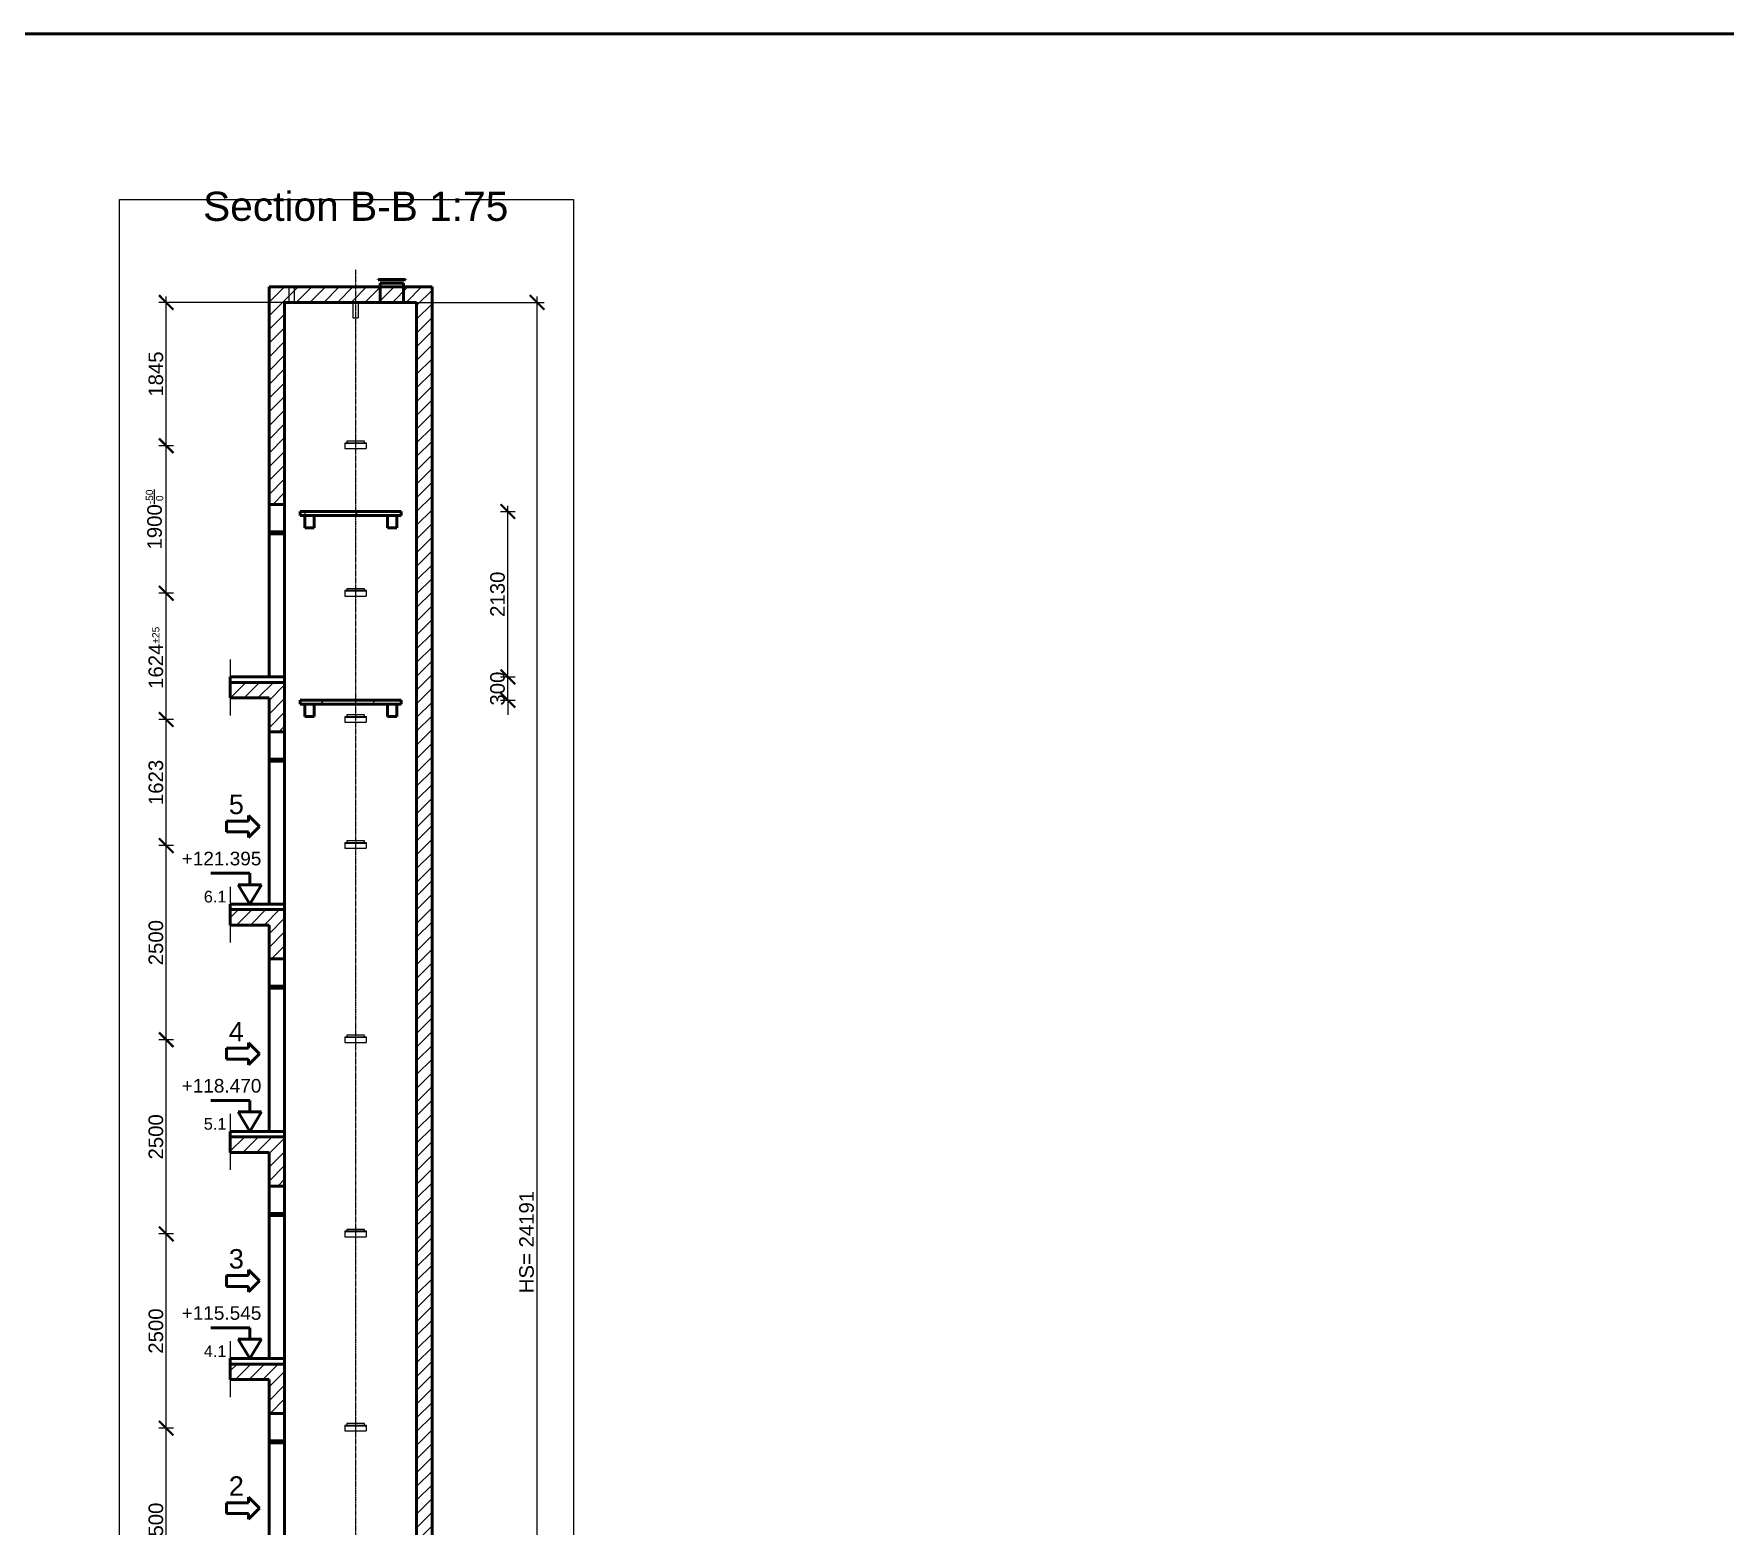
# Model space of a CAD drawing. Header units: millimetres. Extents: x -9546 to 173314, y -46180 to 27253.
# Drawn here: x 12236 to 34018, y -27488 to -8278 of the extents above; entities that cross this region are included whole.
import ezdxf
from ezdxf.enums import TextEntityAlignment as Align

# ---------------------------------------------------------------- set-up
doc = ezdxf.new("R2010")
doc.units = ezdxf.units.MM
doc.linetypes.add('AM_ISO02W050', pattern=[7.5, 6, -1.5])
doc.linetypes.add('AM_ISO08W050', pattern=[18, 12, -1.5, 3, -1.5])
for name, color, linetype, lineweight in [('AM_0', 7, 'Continuous', 50), ('AM_5', 3, 'Continuous', 25), ('AM_8', 1, 'Continuous', 25), ('LDBeams-AM_3', 6, 'AM_ISO02W050', 25), ('LDCar-AM_0', 7, 'Continuous', 50), ('LDCar-AM_4', 3, 'Continuous', 25), ('LDRailBrackets-AM_3', 6, 'AM_ISO02W050', 25), ('LDScaffoldings-AM_0', 7, 'Continuous', 50), ('LDShaft-AM_0', 7, 'Continuous', 50), ('LDShaft-AM_4', 3, 'Continuous', 25), ('LDShaft-AM_5', 3, 'Continuous', 25), ('LDShaft-AM_7', 4, 'AM_ISO08W050', 25)]:
    doc.layers.add(name, color=color, linetype=linetype, lineweight=lineweight)
doc.layers.add('AM_VIEWS', color=1, linetype='Continuous', lineweight=25, plot=False)
doc.styles.add('LD', font='ARIALUNI.ttf')
doc.dimstyles.new('LIFT', dxfattribs={"dimtxt": 2.5, "dimasz": 2.5, "dimexe": 1.25, "dimexo": 0, "dimgap": 0.5, "dimtad": 1, "dimdec": 0, "dimzin": 1, "dimdsep": 46, "dimtxsty": 'LD', "dimblk": 'ARCHTICK', "dimcen": 0, "dimdle": 1, "dimclrd": 3, "dimclre": 3, "dimclrt": 4, "dimadec": 0, "dimazin": 0, "dimtp": 0.1, "dimtm": 0.1, "dimtfac": 0.71, "dimtdec": 0, "dimtix": 1, "dimtmove": 0, "dimatfit": 3, "dimfxl": 1, "dimtolj": 1, "dimarcsym": 0})

# ---------------------------------------------------------------- blocks, each defined once
blk = doc.blocks.new('LD_20260611094835_000000D1')
at = {"layer": 'AM_8'}
for p, q in [((-200, 24018), (173, 24391)), ((-200, 24195), (-4, 24391)), ((-200, 24372), (-181, 24391)), ((149, 24191), (349, 24391)), ((326, 24191), (526, 24391)), ((503, 24191), (703, 24391)), ((680, 24191), (880, 24391)), ((856, 24191), (1056, 24391)), ((1033, 24191), (1233, 24391)), ((1210, 24191), (1410, 24391)), ((1387, 24191), (1587, 24391)), ((1564, 24191), (1764, 24391)), ((1700, 24151), (1900, 24351)), ((-200, 23842), (0, 24042)), ((1700, 23974), (1900, 24174)), ((1700, 23797), (1900, 23997)), ((-200, 23665), (0, 23865)), ((1700, 23620), (1900, 23820)), ((-200, 23488), (0, 23688)), ((1700, 23444), (1900, 23644)), ((-200, 23311), (0, 23511)), ((-200, 23135), (0, 23335)), ((1700, 23267), (1900, 23467)), ((-200, 22958), (0, 23158)), ((1700, 23090), (1900, 23290)), ((1700, 22913), (1900, 23113)), ((-200, 22781), (0, 22981)), ((1700, 22736), (1900, 22936)), ((-200, 22604), (0, 22804)), ((1700, 22560), (1900, 22760)), ((-200, 22427), (0, 22627)), ((-200, 22251), (0, 22451)), ((1700, 22383), (1900, 22583)), ((-200, 22074), (0, 22274)), ((1700, 22206), (1900, 22406)), ((1700, 22029), (1900, 22229)), ((-200, 21897), (0, 22097)), ((1700, 21853), (1900, 22053)), ((-200, 21720), (0, 21920)), ((1700, 21676), (1900, 21876)), ((-154, 21590), (0, 21744)), ((1700, 21499), (1900, 21699)), ((1700, 21322), (1900, 21522)), ((1700, 21145), (1900, 21345)), ((1700, 20969), (1900, 21169)), ((1700, 20792), (1900, 20992)), ((1700, 20615), (1900, 20815)), ((1700, 20438), (1900, 20638)), ((1700, 20262), (1900, 20462)), ((1700, 20085), (1900, 20285)), ((1700, 19908), (1900, 20108)), ((1700, 19731), (1900, 19931)), ((1700, 19554), (1900, 19754)), ((1700, 19378), (1900, 19578)), ((1700, 19201), (1900, 19401)), ((-700, 19276), (-676, 19300)), ((-699, 19100), (-499, 19300)), ((-522, 19100), (-322, 19300)), ((-345, 19100), (-145, 19300)), ((-200, 19069), (0, 19269)), ((1700, 19024), (1900, 19224)), ((-200, 18892), (0, 19092)), ((1700, 18847), (1900, 19047)), ((-200, 18715), (0, 18915)), ((-73, 18665), (0, 18738)), ((1700, 18671), (1900, 18871)), ((1700, 18494), (1900, 18694)), ((1700, 18317), (1900, 18517)), ((1700, 18140), (1900, 18340)), ((1700, 17963), (1900, 18163)), ((1700, 17787), (1900, 17987)), ((1700, 17610), (1900, 17810)), ((1700, 17433), (1900, 17633)), ((1700, 17256), (1900, 17456)), ((1700, 17080), (1900, 17280)), ((1700, 16903), (1900, 17103)), ((1700, 16726), (1900, 16926)), ((1700, 16549), (1900, 16749)), ((1700, 16372), (1900, 16572)), ((-700, 16271), (-596, 16375)), ((-619, 16175), (-419, 16375)), ((-442, 16175), (-242, 16375)), ((-265, 16175), (-65, 16375)), ((1700, 16196), (1900, 16396)), ((-200, 16063), (0, 16263)), ((1700, 16019), (1900, 16219)), ((-200, 15887), (0, 16087)), ((-170, 15740), (0, 15910)), ((1700, 15842), (1900, 16042)), ((1700, 15665), (1900, 15865)), ((1700, 15489), (1900, 15689)), ((1700, 15312), (1900, 15512)), ((1700, 15135), (1900, 15335)), ((1700, 14958), (1900, 15158)), ((1700, 14781), (1900, 14981)), ((1700, 14605), (1900, 14805)), ((1700, 14428), (1900, 14628)), ((1700, 14251), (1900, 14451)), ((1700, 14074), (1900, 14274)), ((1700, 13898), (1900, 14098)), ((1700, 13721), (1900, 13921)), ((1700, 13544), (1900, 13744)), ((1700, 13367), (1900, 13567)), ((-700, 13265), (-515, 13450)), ((-700, 13442), (-692, 13450)), ((-539, 13250), (-339, 13450)), ((-362, 13250), (-162, 13450)), ((-200, 13235), (0, 13435)), ((1700, 13190), (1900, 13390)), ((-200, 13058), (0, 13258)), ((-200, 12881), (0, 13081)), ((1700, 13014), (1900, 13214)), ((-90, 12815), (0, 12905)), ((1700, 12837), (1900, 13037)), ((1700, 12660), (1900, 12860)), ((1700, 12483), (1900, 12683)), ((1700, 12307), (1900, 12507)), ((1700, 12130), (1900, 12330)), ((1700, 11953), (1900, 12153)), ((1700, 11776), (1900, 11976)), ((1700, 11599), (1900, 11799)), ((1700, 11423), (1900, 11623)), ((1700, 11246), (1900, 11446)), ((1700, 11069), (1900, 11269)), ((1700, 10892), (1900, 11092)), ((1700, 10716), (1900, 10916)), ((1700, 10539), (1900, 10739)), ((-700, 10437), (-612, 10525)), ((-635, 10325), (-435, 10525)), ((-458, 10325), (-258, 10525)), ((-282, 10325), (-82, 10525)), ((1700, 10362), (1900, 10562)), ((-200, 10230), (0, 10430)), ((-200, 10053), (0, 10253)), ((1700, 10185), (1900, 10385)), ((-186, 9890), (0, 10076)), ((1700, 10009), (1900, 10209)), ((1700, 9832), (1900, 10032)), ((-9, 9890), (0, 9899)), ((1700, 9655), (1900, 9855)), ((1700, 9478), (1900, 9678)), ((1700, 9301), (1900, 9501)), ((1700, 9125), (1900, 9325)), ((1700, 8948), (1900, 9148)), ((1700, 8771), (1900, 8971)), ((1700, 8594), (1900, 8794)), ((1700, 8418), (1900, 8618)), ((1700, 8241), (1900, 8441)), ((1700, 8064), (1900, 8264)), ((1700, 7887), (1900, 8087)), ((1700, 7710), (1900, 7910)), ((1700, 7534), (1900, 7734)), ((-700, 7432), (-532, 7600)), ((-555, 7400), (-355, 7600)), ((-378, 7400), (-178, 7600)), ((-201, 7400), (-1, 7600)), ((-200, 7225), (0, 7425)), ((1700, 7357), (1900, 7557)), ((-200, 7048), (0, 7248)), ((1700, 7180), (1900, 7380)), ((1700, 7003), (1900, 7203)), ((-106, 6965), (0, 7071)), ((1700, 6827), (1900, 7027)), ((1700, 6650), (1900, 6850)), ((1700, 6473), (1900, 6673)), ((1700, 6296), (1900, 6496)), ((1700, 6119), (1900, 6319)), ((1700, 5943), (1900, 6143)), ((1700, 5766), (1900, 5966)), ((1700, 5589), (1900, 5789)), ((1700, 5412), (1900, 5612)), ((1700, 5236), (1900, 5436)), ((1700, 5059), (1900, 5259)), ((1700, 4882), (1900, 5082)), ((1700, 4705), (1900, 4905)), ((-700, 4603), (-628, 4675)), ((-652, 4475), (-452, 4675)), ((-475, 4475), (-275, 4675)), ((-298, 4475), (-98, 4675)), ((-200, 4396), (0, 4596)), ((1700, 4528), (1900, 4728)), ((-200, 4219), (0, 4419)), ((1700, 4352), (1900, 4552)), ((1700, 4175), (1900, 4375)), ((-200, 4043), (0, 4243)), ((1700, 3998), (1900, 4198)), ((-200, 3866), (0, 4066)), ((1700, 3821), (1900, 4021)), ((-200, 3689), (0, 3889)), ((-197, 3515), (0, 3712)), ((1700, 3645), (1900, 3845)), ((-21, 3515), (0, 3536)), ((1700, 3468), (1900, 3668)), ((1700, 3291), (1900, 3491)), ((1700, 3114), (1900, 3314)), ((1700, 2937), (1900, 3137)), ((1700, 2761), (1900, 2961)), ((1700, 2584), (1900, 2784)), ((1700, 2407), (1900, 2607)), ((1700, 2230), (1900, 2430)), ((1700, 2054), (1900, 2254)), ((1700, 1877), (1900, 2077)), ((1700, 1700), (1900, 1900)), ((1700, 1523), (1900, 1723)), ((1700, 1346), (1900, 1546)), ((1700, 1170), (1900, 1370)), ((-700, 1068), (-543, 1225)), ((-566, 1025), (-366, 1225)), ((-389, 1025), (-189, 1225)), ((-212, 1025), (-12, 1225)), ((1700, 993), (1900, 1193)), ((-200, 861), (0, 1061)), ((-200, 684), (0, 884)), ((1700, 816), (1900, 1016)), ((-200, 507), (0, 707)), ((1700, 639), (1900, 839)), ((1700, 463), (1900, 663)), ((-200, 330), (0, 530)), ((1700, 286), (1900, 486)), ((-200, 154), (0, 354)), ((1700, 109), (1900, 309)), ((-200, -23), (0, 177)), ((1568, -200), (1900, 132)), ((-200, -200), (0, 0)), ((-23, -200), (177, 0)), ((154, -200), (354, 0)), ((330, -200), (530, 0)), ((507, -200), (707, 0)), ((684, -200), (884, 0)), ((861, -200), (1061, 0)), ((1037, -200), (1237, 0)), ((1214, -200), (1414, 0)), ((1391, -200), (1591, 0)), ((1745, -200), (1900, -45))]:
    blk.add_line(p, q, dxfattribs=at)
blk = doc.blocks.new('LD_20260611094835_000000D2')
at = {"layer": 'LDShaft-AM_0'}
for p, q in [((-80, 24391), (-200, 24391)), ((-200, 24391), (-200, 21590)), ((0, 24391), (-80, 24391)), ((1900, 24391), (0, 24391)), ((0, 21590), (0, 24191)), ((0, 24191), (1700, 24191)), ((1700, 24191), (1700, 0)), ((1900, 0), (1900, 24391)), ((-200, 21590), (-200, 21237.5)), ((-200, 21590), (-80, 21590)), ((-80, 21590), (0, 21590)), ((0, 21237.5), (0, 21590)), ((-200, 21237.5), (-200, 21212.5)), ((-200, 21237.5), (0, 21237.5)), ((-200, 21212.5), (-200, 19370)), ((0, 21212.5), (-200, 21212.5)), ((0, 21212.5), (0, 21237.5)), ((0, 19370), (0, 21212.5)), ((-200, 19300), (-700, 19300)), ((-700, 19300), (-700, 19100)), ((-80, 19300), (-200, 19300)), ((0, 19300), (-80, 19300)), ((0, 18665), (0, 19300)), ((-700, 19100), (-200, 19100)), ((-200, 19100), (-200, 18665)), ((-200, 18665), (-200, 18312.5)), ((-200, 18665), (-80, 18665)), ((-80, 18665), (0, 18665)), ((0, 18312.5), (0, 18665)), ((-200, 18312.5), (-200, 18287.5)), ((-200, 18312.5), (0, 18312.5)), ((0, 18287.5), (0, 18312.5)), ((-200, 18287.5), (-200, 16445)), ((0, 18287.5), (-200, 18287.5)), ((0, 16445), (0, 18287.5)), ((-200, 16375), (-700, 16375)), ((-700, 16375), (-700, 16175)), ((-80, 16375), (-200, 16375)), ((0, 16375), (-80, 16375)), ((0, 15740), (0, 16375)), ((-700, 16175), (-200, 16175)), ((-200, 16175), (-200, 15740)), ((-200, 15740), (-200, 15387.5)), ((-200, 15740), (-80, 15740)), ((-80, 15740), (0, 15740)), ((0, 15387.5), (0, 15740)), ((-200, 15387.5), (-200, 15362.5)), ((-200, 15387.5), (0, 15387.5)), ((-200, 15362.5), (-200, 13520)), ((0, 15362.5), (-200, 15362.5)), ((0, 15362.5), (0, 15387.5)), ((0, 13520), (0, 15362.5)), ((-200, 13450), (-700, 13450)), ((-700, 13450), (-700, 13250)), ((-80, 13450), (-200, 13450)), ((0, 13450), (-80, 13450)), ((0, 12815), (0, 13450)), ((-700, 13250), (-200, 13250)), ((-200, 13250), (-200, 12815)), ((-200, 12815), (-200, 12462.5)), ((-200, 12815), (-80, 12815)), ((-80, 12815), (0, 12815)), ((0, 12462.5), (0, 12815)), ((-200, 12462.5), (-200, 12437.5)), ((-200, 12462.5), (0, 12462.5)), ((-200, 12437.5), (-200, 10595)), ((0, 12437.5), (-200, 12437.5)), ((0, 12437.5), (0, 12462.5)), ((0, 10595), (0, 12437.5)), ((-200, 10525), (-700, 10525)), ((-700, 10525), (-700, 10325)), ((-80, 10525), (-200, 10525)), ((0, 10525), (-80, 10525)), ((0, 9890), (0, 10525)), ((-700, 10325), (-200, 10325)), ((-200, 10325), (-200, 9890)), ((-200, 9890), (-200, 9537.5)), ((-200, 9890), (-80, 9890)), ((-80, 9890), (0, 9890)), ((0, 9537.5), (0, 9890)), ((-200, 9537.5), (-200, 9512.5)), ((-200, 9537.5), (0, 9537.5)), ((-200, 9512.5), (-200, 7670)), ((0, 9512.5), (-200, 9512.5)), ((0, 9512.5), (0, 9537.5)), ((0, 7670), (0, 9512.5)), ((-200, 7600), (-700, 7600)), ((-700, 7600), (-700, 7400)), ((-80, 7600), (-200, 7600)), ((0, 7600), (-80, 7600)), ((0, 6965), (0, 7600)), ((-700, 7400), (-200, 7400)), ((-200, 7400), (-200, 6965)), ((-200, 6965), (-200, 6612.5)), ((-200, 6965), (-80, 6965)), ((-80, 6965), (0, 6965)), ((0, 6612.5), (0, 6965)), ((-200, 6612.5), (-200, 6587.5)), ((-200, 6612.5), (0, 6612.5)), ((-200, 6587.5), (-200, 4745)), ((0, 6587.5), (-200, 6587.5)), ((0, 6587.5), (0, 6612.5)), ((0, 4745), (0, 6587.5)), ((-200, 4675), (-700, 4675)), ((-700, 4675), (-700, 4475)), ((-80, 4675), (-200, 4675)), ((0, 4675), (-80, 4675)), ((0, 3515), (0, 4675)), ((-700, 4475), (-200, 4475)), ((-200, 4475), (-200, 3515)), ((-200, 3515), (-200, 3162.5)), ((-200, 3515), (-80, 3515)), ((-80, 3515), (0, 3515)), ((0, 3162.5), (0, 3515)), ((-200, 3162.5), (-200, 3137.5)), ((-200, 3162.5), (0, 3162.5)), ((-200, 3137.5), (-200, 1295)), ((0, 3137.5), (-200, 3137.5)), ((0, 3137.5), (0, 3162.5)), ((0, 1295), (0, 3137.5)), ((-200, 1225), (-700, 1225)), ((-700, 1225), (-700, 1025)), ((-80, 1225), (-200, 1225)), ((0, 1225), (-80, 1225)), ((0, 0), (0, 1225)), ((-700, 1025), (-200, 1025)), ((-200, 1025), (-200, -200)), ((-200, -200), (-80, -200)), ((-80, -200), (0, -200)), ((1700, 0), (0, 0)), ((0, -200), (1900, -200)), ((1900, -200), (1900, 0))]:
    blk.add_line(p, q, dxfattribs=at)
blk = doc.blocks.new('LD_20260611094835_000000D4')
at = {"layer": 'AM_0'}
for p, q in [((-175, 195), (-175, 190)), ((175, 195), (-175, 195)), ((-175, 190), (175, 190)), ((-150, 150), (-150, -100)), ((150, 150), (-150, 150)), ((150, -100), (150, 150)), ((175, 190), (175, 195)), ((-150, -100), (150, -100))]:
    blk.add_line(p, q, dxfattribs=at)
blk = doc.blocks.new('LD_20260611094835_000000D6')
at = {"layer": 'LDBeams-AM_3'}
for p, q in [((-35, 200), (-38, 200)), ((-38, 200), (-38, 0)), ((-38, 0), (-35, 0)), ((-27, 200), (-35, 200)), ((-35, 0), (-27, 0)), ((-14, 200), (-27, 200)), ((-27, 0), (-14, 0)), ((0, 200), (-14, 200)), ((-14, 0), (0, 0)), ((14, 200), (0, 200)), ((0, 0), (14, 0)), ((27, 200), (14, 200)), ((14, 0), (27, 0)), ((35, 200), (27, 200)), ((27, 0), (35, 0)), ((38, 200), (35, 200)), ((35, 0), (38, 0)), ((38, 0), (38, 200))]:
    blk.add_line(p, q, dxfattribs=at)
blk = doc.blocks.new('LD_20260611094835_000000E1')
at = {"layer": 'LDShaft-AM_4'}
blk.add_line((-700, 225), (-700, -495), dxfattribs=at)
blk = doc.blocks.new('LD_ENTRY_FLOOR_L')
for p, q in [((-150, 250), (0, 0)), ((0, 0), (150, 250))]:
    blk.add_line(p, q)
at = {"layer": 'AM_0'}
for p, q in [((0, 398), (-500, 398)), ((150, 250), (-150, 250)), ((0, 250), (0, 398))]:
    blk.add_line(p, q, dxfattribs=at)
blk = doc.blocks.new('LD_20260611094835_000000E3')
at = {"layer": 'LDCar-AM_0'}
blk.add_blockref('LD_ENTRY_FLOOR_L', (0, 0), dxfattribs=at)
at = {"layer": 'LDCar-AM_0', "style": 'LD'}
blk.add_text('+115.545', height=175, dxfattribs=at).set_placement((150, 500), align=Align.RIGHT)
blk = doc.blocks.new('LD_ENTRY_L')
for p, q in [((-422, -70), (-422, 70)), ((-141, 70), (-422, 70)), ((0, 0), (-141, 141)), ((-141, 70), (-141, 141)), ((0, 0), (-141, -141)), ((-141, -70), (-422, -70)), ((-141, -141), (-141, -70))]:
    blk.add_line(p, q)
blk = doc.blocks.new('LD_20260611094835_000000E4')
at = {"layer": 'LDCar-AM_0'}
blk.add_blockref('LD_ENTRY_L', (0, 0), dxfattribs=at)
at = {"layer": 'LDCar-AM_0', "style": 'LD'}
blk.add_text('3', height=250, dxfattribs=at).set_placement((-200, 160), align=Align.RIGHT)
blk = doc.blocks.new('LD_20260611094835_000000E5')
at = {"layer": 'LDShaft-AM_0'}
for p, q in [((-200, 0), (-700, 0)), ((-700, 0), (-700, -70)), ((-80, 0), (-200, 0)), ((0, 0), (-80, 0)), ((0, -70), (0, 0)), ((-700, -70), (-200, -70)), ((-200, -70), (-80, -70)), ((-80, -70), (0, -70))]:
    blk.add_line(p, q, dxfattribs=at)
blk = doc.blocks.new('LD_20260611094835_000000E8')
at = {"layer": 'LDCar-AM_0'}
blk.add_blockref('LD_ENTRY_L', (0, 0), dxfattribs=at)
at = {"layer": 'LDCar-AM_0', "style": 'LD'}
blk.add_text('2', height=250, dxfattribs=at).set_placement((-200, 160), align=Align.RIGHT)
blk = doc.blocks.new('LD_20260611094835_000000EB')
at = {"layer": 'LDShaft-AM_4'}
blk.add_line((-700, 225), (-700, -495), dxfattribs=at)
blk = doc.blocks.new('LD_20260611094835_000000ED')
at = {"layer": 'LDCar-AM_0'}
blk.add_blockref('LD_ENTRY_FLOOR_L', (0, 0), dxfattribs=at)
at = {"layer": 'LDCar-AM_0', "style": 'LD'}
blk.add_text('+121.395', height=175, dxfattribs=at).set_placement((150, 500), align=Align.RIGHT)
blk = doc.blocks.new('LD_20260611094835_000000EE')
at = {"layer": 'LDCar-AM_0'}
blk.add_blockref('LD_ENTRY_L', (0, 0), dxfattribs=at)
at = {"layer": 'LDCar-AM_0', "style": 'LD'}
blk.add_text('5', height=250, dxfattribs=at).set_placement((-200, 160), align=Align.RIGHT)
blk = doc.blocks.new('LD_20260611094835_000000EF')
at = {"layer": 'LDShaft-AM_0'}
for p, q in [((-200, 0), (-700, 0)), ((-700, 0), (-700, -70)), ((-80, 0), (-200, 0)), ((0, 0), (-80, 0)), ((0, -70), (0, 0)), ((-700, -70), (-200, -70)), ((-200, -70), (-80, -70)), ((-80, -70), (0, -70))]:
    blk.add_line(p, q, dxfattribs=at)
blk = doc.blocks.new('LD_20260611094835_000000F0')
at = {"layer": 'LDShaft-AM_4'}
blk.add_line((-700, 225), (-700, -495), dxfattribs=at)
blk = doc.blocks.new('LD_20260611094835_000000F2')
at = {"layer": 'LDCar-AM_0'}
blk.add_blockref('LD_ENTRY_FLOOR_L', (0, 0), dxfattribs=at)
at = {"layer": 'LDCar-AM_0', "style": 'LD'}
blk.add_text('+118.470', height=175, dxfattribs=at).set_placement((150, 500), align=Align.RIGHT)
blk = doc.blocks.new('LD_20260611094835_000000F3')
at = {"layer": 'LDCar-AM_0'}
blk.add_blockref('LD_ENTRY_L', (0, 0), dxfattribs=at)
at = {"layer": 'LDCar-AM_0', "style": 'LD'}
blk.add_text('4', height=250, dxfattribs=at).set_placement((-200, 160), align=Align.RIGHT)
blk = doc.blocks.new('LD_20260611094835_000000F4')
at = {"layer": 'LDShaft-AM_0'}
for p, q in [((-200, 0), (-700, 0)), ((-700, 0), (-700, -70)), ((-80, 0), (-200, 0)), ((0, 0), (-80, 0)), ((0, -70), (0, 0)), ((-700, -70), (-200, -70)), ((-200, -70), (-80, -70)), ((-80, -70), (0, -70))]:
    blk.add_line(p, q, dxfattribs=at)
blk = doc.blocks.new('LD_20260611094835_000000F5')
at = {"layer": 'LDShaft-AM_4'}
blk.add_line((-700, 225), (-700, -495), dxfattribs=at)
blk = doc.blocks.new('LD_20260611094835_000000F6')
at = {"layer": 'LDShaft-AM_0'}
for p, q in [((-200, 0), (-700, 0)), ((-700, 0), (-700, -70)), ((-80, 0), (-200, 0)), ((0, 0), (-80, 0)), ((0, -70), (0, 0)), ((-700, -70), (-200, -70)), ((-200, -70), (-80, -70)), ((-80, -70), (0, -70))]:
    blk.add_line(p, q, dxfattribs=at)
blk = doc.blocks.new('LD_20260611094835_000000FA')
at = {"layer": 'LDScaffoldings-AM_0'}
for p, q in [((60, 80), (-60, 80)), ((-60, 80), (-60, -80)), ((60, -80), (60, 80)), ((-60, -80), (60, -80))]:
    blk.add_line(p, q, dxfattribs=at)
blk = doc.blocks.new('LD_20260611094835_000000FB')
at = {"layer": 'LDScaffoldings-AM_0'}
for p, q in [((60, 80), (-60, 80)), ((-60, 80), (-60, -80)), ((60, -80), (60, 80)), ((-60, -80), (60, -80))]:
    blk.add_line(p, q, dxfattribs=at)
blk = doc.blocks.new('LD_20260611094835_000000FE')
at = {"layer": 'LDScaffoldings-AM_0'}
for p, q in [((650, 25), (-650, 25)), ((-650, 25), (-650, -25)), ((650, -25), (650, 25)), ((-650, -25), (650, -25))]:
    blk.add_line(p, q, dxfattribs=at)
blk = doc.blocks.new('LD_20260611094835_00000103')
at = {"layer": 'LDScaffoldings-AM_0'}
for p, q in [((60, 80), (-60, 80)), ((-60, 80), (-60, -80)), ((60, -80), (60, 80)), ((-60, -80), (60, -80))]:
    blk.add_line(p, q, dxfattribs=at)
blk = doc.blocks.new('LD_20260611094835_00000104')
at = {"layer": 'LDScaffoldings-AM_0'}
for p, q in [((60, 80), (-60, 80)), ((-60, 80), (-60, -80)), ((60, -80), (60, 80)), ((-60, -80), (60, -80))]:
    blk.add_line(p, q, dxfattribs=at)
blk = doc.blocks.new('LD_20260611094835_00000109')
at = {"layer": 'LDScaffoldings-AM_0'}
for p, q in [((650, 25), (-650, 25)), ((-650, 25), (-650, -25)), ((650, -25), (650, 25)), ((-650, -25), (650, -25))]:
    blk.add_line(p, q, dxfattribs=at)
blk = doc.blocks.new('LD_20260611094835_0000010A')
at = {"layer": 'LDShaft-AM_7'}
blk.add_line((0, -20061), (0, 4980), dxfattribs=at)
blk = doc.blocks.new('LD_20260611094835_0000010D')
at = {"layer": 'LDRailBrackets-AM_3'}
for p, q in [((140, 35), (-140, 35)), ((-140, 35), (-140, 31)), ((140, 31), (-140, 31)), ((-140, 31), (-140, -35)), ((-140, 31), (140, 31)), ((-115, 59), (-115, 35)), ((115, 59), (-115, 59)), ((-115, 35), (115, 35)), ((115, 35), (115, 59)), ((140, 31), (140, 35)), ((140, -35), (140, 31)), ((-140, -35), (140, -35))]:
    blk.add_line(p, q, dxfattribs=at)
blk = doc.blocks.new('LD_20260611094835_0000010F')
at = {"layer": 'LDRailBrackets-AM_3'}
for p, q in [((140, 35), (-140, 35)), ((-140, 35), (-140, 31)), ((140, 31), (-140, 31)), ((-140, 31), (-140, -35)), ((-140, 31), (140, 31)), ((-115, 59), (-115, 35)), ((115, 59), (-115, 59)), ((-115, 35), (115, 35)), ((115, 35), (115, 59)), ((140, 31), (140, 35)), ((140, -35), (140, 31)), ((-140, -35), (140, -35))]:
    blk.add_line(p, q, dxfattribs=at)
blk = doc.blocks.new('LD_20260611094835_00000110')
at = {"layer": 'LDRailBrackets-AM_3'}
for p, q in [((140, 35), (-140, 35)), ((-140, 35), (-140, 31)), ((140, 31), (-140, 31)), ((-140, 31), (-140, -35)), ((-140, 31), (140, 31)), ((-115, 59), (-115, 35)), ((115, 59), (-115, 59)), ((-115, 35), (115, 35)), ((115, 35), (115, 59)), ((140, 31), (140, 35)), ((140, -35), (140, 31)), ((-140, -35), (140, -35))]:
    blk.add_line(p, q, dxfattribs=at)
blk = doc.blocks.new('LD_20260611094835_00000112')
at = {"layer": 'LDRailBrackets-AM_3'}
for p, q in [((140, 35), (-140, 35)), ((-140, 35), (-140, 31)), ((140, 31), (-140, 31)), ((-140, 31), (-140, -35)), ((-140, 31), (140, 31)), ((-115, 59), (-115, 35)), ((115, 59), (-115, 59)), ((-115, 35), (115, 35)), ((115, 35), (115, 59)), ((140, 31), (140, 35)), ((140, -35), (140, 31)), ((-140, -35), (140, -35))]:
    blk.add_line(p, q, dxfattribs=at)
blk = doc.blocks.new('LD_20260611094835_00000115')
at = {"layer": 'LDRailBrackets-AM_3'}
for p, q in [((140, 35), (-140, 35)), ((-140, 35), (-140, 31)), ((140, 31), (-140, 31)), ((-140, 31), (-140, -35)), ((-140, 31), (140, 31)), ((-115, 59), (-115, 35)), ((115, 59), (-115, 59)), ((-115, 35), (115, 35)), ((115, 35), (115, 59)), ((140, 31), (140, 35)), ((140, -35), (140, 31)), ((-140, -35), (140, -35))]:
    blk.add_line(p, q, dxfattribs=at)
blk = doc.blocks.new('LD_20260611094835_00000116')
at = {"layer": 'LDRailBrackets-AM_3'}
for p, q in [((140, 35), (-140, 35)), ((-140, 35), (-140, 31)), ((140, 31), (-140, 31)), ((-140, 31), (-140, -35)), ((-140, 31), (140, 31)), ((-115, 59), (-115, 35)), ((115, 59), (-115, 59)), ((-115, 35), (115, 35)), ((115, 35), (115, 59)), ((140, 31), (140, 35)), ((140, -35), (140, 31)), ((-140, -35), (140, -35))]:
    blk.add_line(p, q, dxfattribs=at)
blk = doc.blocks.new('LD_20260611094835_00000117')
at = {"layer": 'LDRailBrackets-AM_3'}
for p, q in [((140, 35), (-140, 35)), ((-140, 35), (-140, 31)), ((140, 31), (-140, 31)), ((-140, 31), (-140, -35)), ((-140, 31), (140, 31)), ((-115, 59), (-115, 35)), ((115, 59), (-115, 59)), ((-115, 35), (115, 35)), ((115, 35), (115, 59)), ((140, 31), (140, 35)), ((140, -35), (140, 31)), ((-140, -35), (140, -35))]:
    blk.add_line(p, q, dxfattribs=at)
blk = doc.blocks.new('LD_20260611094835_0000011A')
at = {"layer": 'LDBeams-AM_3'}
for p, q in [((-35, 200), (-38, 200)), ((-38, 200), (-38, 0)), ((-38, 0), (-35, 0)), ((-27, 200), (-35, 200)), ((-35, 0), (-27, 0)), ((-14, 200), (-27, 200)), ((-27, 0), (-14, 0)), ((0, 200), (-14, 200)), ((-14, 0), (0, 0)), ((14, 200), (0, 200)), ((0, 0), (14, 0)), ((27, 200), (14, 200)), ((14, 0), (27, 0)), ((35, 200), (27, 200)), ((27, 0), (35, 0)), ((38, 200), (35, 200)), ((35, 0), (38, 0)), ((38, 0), (38, 200))]:
    blk.add_line(p, q, dxfattribs=at)
blk = doc.blocks.new('LD_20260611094835_0000011C')
at = {"layer": 'LDBeams-AM_3'}
for p, q in [((-35, 200), (-38, 200)), ((-38, 200), (-38, 0)), ((-38, 0), (-35, 0)), ((-27, 200), (-35, 200)), ((-35, 0), (-27, 0)), ((-14, 200), (-27, 200)), ((-27, 0), (-14, 0)), ((0, 200), (-14, 200)), ((-14, 0), (0, 0)), ((14, 200), (0, 200)), ((0, 0), (14, 0)), ((27, 200), (14, 200)), ((14, 0), (27, 0)), ((35, 200), (27, 200)), ((27, 0), (35, 0)), ((38, 200), (35, 200)), ((35, 0), (38, 0)), ((38, 0), (38, 200))]:
    blk.add_line(p, q, dxfattribs=at)
blk = doc.blocks.new('LD_20260611094835_0000011E')
at = {"layer": 'AM_8'}
for p, q in [((237, 21450), (287, 21500)), ((900, 21450), (950, 21500)), ((458, 19020), (508, 19070)), ((1121, 19020), (1171, 19070))]:
    blk.add_line(p, q, dxfattribs=at)
blk = doc.blocks.new('_ArchTick')
at = {"color": 0, "linetype": 'ByBlock', "const_width": 0.15}
blk.add_lwpolyline([(-0.5, -0.5), (0.5, 0.5)], dxfattribs=at)
blk = doc.blocks.new('*D2553')
at = {"layer": 'AM_5', "color": 3, "lineweight": -2, "transparency": 16777216}
for p, q in [((18341, -16557), (18341, -16369)), ((18247, -16557), (18435, -16557)), ((18341, -16857), (18341, -16557)), ((18247, -16857), (18435, -16857)), ((18341, -16857), (18341, -17044))]:
    blk.add_line(p, q, dxfattribs=at)
at = {"layer": 'Defpoints', "color": 0, "transparency": 16777216}
for p in [(18247, -16557), (18341, -16557), (18247, -16857)]:
    blk.add_point(p, dxfattribs=at)
at = {"layer": 'AM_5', "color": 3, "lineweight": -2, "transparency": 16777216, "xscale": 187.5, "yscale": 187.5, "zscale": 187.5}
for p, rotation in [((18341, -16557), 270), ((18341, -16857), 90)]:
    blk.add_blockref('_ArchTick', p, dxfattribs=dict(at, rotation=rotation))
at = {"layer": 'AM_5', "color": 4, "transparency": 16777216, "insert": (18208, -16707), "char_height": 187.5, "attachment_point": 5, "rotation": 90, "style": 'LD'}
blk.add_mtext('\\A1;300', dxfattribs=at)
blk = doc.blocks.new('_NONE')
blk = doc.blocks.new('*D2554')
at = {"layer": 'AM_5', "color": 3, "lineweight": -2, "transparency": 16777216}
for p, q in [((18341, -16632), (18341, -14352)), ((18247, -14427), (18435, -14427)), ((18247, -16557), (18435, -16557))]:
    blk.add_line(p, q, dxfattribs=at)
at = {"layer": 'Defpoints', "color": 0, "transparency": 16777216}
for p in [(18247, -14427), (18341, -14427), (18247, -16557)]:
    blk.add_point(p, dxfattribs=at)
at = {"layer": 'AM_5', "color": 3, "lineweight": -2, "transparency": 16777216, "xscale": 187.5, "yscale": 187.5, "zscale": 187.5}
for p, rotation in [((18341, -14427), 90), ((18341, -16557), 270)]:
    blk.add_blockref('_ArchTick', p, dxfattribs=dict(at, rotation=rotation))
at = {"layer": 'AM_5', "color": 4, "transparency": 16777216, "insert": (18208, -15492), "char_height": 187.5, "attachment_point": 5, "rotation": 90, "style": 'LD'}
blk.add_mtext('\\A1;2130', dxfattribs=at)
blk = doc.blocks.new('*D2555')
at = {"layer": 'Defpoints', "color": 0, "transparency": 16777216}
for p in [(13941, -15480), (14035, -15480), (14035, -17104)]:
    blk.add_point(p, dxfattribs=at)
at = {"layer": 'LDShaft-AM_5', "color": 3, "lineweight": -2, "transparency": 16777216}
for p, q in [((13941, -17179), (13941, -15405)), ((14035, -15480), (13847, -15480)), ((14035, -17104), (13847, -17104))]:
    blk.add_line(p, q, dxfattribs=at)
at = {"layer": 'LDShaft-AM_5', "color": 3, "lineweight": -2, "transparency": 16777216, "xscale": 187.5, "yscale": 187.5, "zscale": 187.5}
for p, rotation in [((13941, -15480), 90), ((13941, -17104), 270)]:
    blk.add_blockref('_ArchTick', p, dxfattribs=dict(at, rotation=rotation))
at = {"layer": 'LDShaft-AM_5', "color": 4, "transparency": 16777216, "insert": (13808, -16292), "char_height": 187.5, "attachment_point": 5, "rotation": 90, "style": 'LD'}
blk.add_mtext('\\A1;1624\\H0.5x;\\S±25 ', dxfattribs=at)
blk = doc.blocks.new('*D2556')
at = {"layer": 'Defpoints', "color": 0, "transparency": 16777216}
for p in [(13941, -18727), (14035, -18727), (14035, -21227)]:
    blk.add_point(p, dxfattribs=at)
at = {"layer": 'LDShaft-AM_5', "color": 3, "lineweight": -2, "transparency": 16777216}
for p, q in [((14035, -18727), (13847, -18727)), ((13941, -21302), (13941, -18652)), ((14035, -21227), (13847, -21227))]:
    blk.add_line(p, q, dxfattribs=at)
at = {"layer": 'LDShaft-AM_5', "color": 3, "lineweight": -2, "transparency": 16777216, "xscale": 187.5, "yscale": 187.5, "zscale": 187.5}
for p, rotation in [((13941, -18727), 90), ((13941, -21227), 270)]:
    blk.add_blockref('_ArchTick', p, dxfattribs=dict(at, rotation=rotation))
at = {"layer": 'LDShaft-AM_5', "color": 4, "transparency": 16777216, "insert": (13808, -19977), "char_height": 187.5, "attachment_point": 5, "rotation": 90, "style": 'LD'}
blk.add_mtext('\\A1;2500', dxfattribs=at)
blk = doc.blocks.new('*D2557')
at = {"layer": 'Defpoints', "color": 0, "transparency": 16777216}
for p in [(13941, -26227), (14035, -26227), (14035, -28727)]:
    blk.add_point(p, dxfattribs=at)
at = {"layer": 'LDShaft-AM_5', "color": 3, "lineweight": -2, "transparency": 16777216}
for p, q in [((14035, -26227), (13847, -26227)), ((13941, -28802), (13941, -26152)), ((14035, -28727), (13847, -28727))]:
    blk.add_line(p, q, dxfattribs=at)
at = {"layer": 'LDShaft-AM_5', "color": 3, "lineweight": -2, "transparency": 16777216, "xscale": 187.5, "yscale": 187.5, "zscale": 187.5}
for p, rotation in [((13941, -26227), 90), ((13941, -28727), 270)]:
    blk.add_blockref('_ArchTick', p, dxfattribs=dict(at, rotation=rotation))
at = {"layer": 'LDShaft-AM_5', "color": 4, "transparency": 16777216, "insert": (13808, -27477), "char_height": 187.5, "attachment_point": 5, "rotation": 90, "style": 'LD'}
blk.add_mtext('\\A1;2500', dxfattribs=at)
blk = doc.blocks.new('*D2560')
at = {"layer": 'Defpoints', "color": 0, "transparency": 16777216}
for p in [(13941, -23727), (14035, -23727), (14035, -26227)]:
    blk.add_point(p, dxfattribs=at)
at = {"layer": 'LDShaft-AM_5', "color": 3, "lineweight": -2, "transparency": 16777216}
for p, q in [((14035, -23727), (13847, -23727)), ((13941, -26302), (13941, -23652)), ((14035, -26227), (13847, -26227))]:
    blk.add_line(p, q, dxfattribs=at)
at = {"layer": 'LDShaft-AM_5', "color": 3, "lineweight": -2, "transparency": 16777216, "xscale": 187.5, "yscale": 187.5, "zscale": 187.5}
for p, rotation in [((13941, -23727), 90), ((13941, -26227), 270)]:
    blk.add_blockref('_ArchTick', p, dxfattribs=dict(at, rotation=rotation))
at = {"layer": 'LDShaft-AM_5', "color": 4, "transparency": 16777216, "insert": (13808, -24977), "char_height": 187.5, "attachment_point": 5, "rotation": 90, "style": 'LD'}
blk.add_mtext('\\A1;2500', dxfattribs=at)
blk = doc.blocks.new('*D2561')
at = {"layer": 'Defpoints', "color": 0, "transparency": 16777216}
for p in [(13941, -17104), (14035, -17104), (14035, -18727)]:
    blk.add_point(p, dxfattribs=at)
at = {"layer": 'LDShaft-AM_5', "color": 3, "lineweight": -2, "transparency": 16777216}
for p, q in [((14035, -17104), (13847, -17104)), ((13941, -18802), (13941, -17029)), ((14035, -18727), (13847, -18727))]:
    blk.add_line(p, q, dxfattribs=at)
at = {"layer": 'LDShaft-AM_5', "color": 3, "lineweight": -2, "transparency": 16777216, "xscale": 187.5, "yscale": 187.5, "zscale": 187.5}
for p, rotation in [((13941, -17104), 90), ((13941, -18727), 270)]:
    blk.add_blockref('_ArchTick', p, dxfattribs=dict(at, rotation=rotation))
at = {"layer": 'LDShaft-AM_5', "color": 4, "transparency": 16777216, "insert": (13808, -17915), "char_height": 187.5, "attachment_point": 5, "rotation": 90, "style": 'LD'}
blk.add_mtext('\\A1;1623', dxfattribs=at)
blk = doc.blocks.new('*D2563')
at = {"layer": 'Defpoints', "color": 0, "transparency": 16777216}
for p in [(13941, -21227), (14035, -21227), (14035, -23727)]:
    blk.add_point(p, dxfattribs=at)
at = {"layer": 'LDShaft-AM_5', "color": 3, "lineweight": -2, "transparency": 16777216}
for p, q in [((14035, -21227), (13847, -21227)), ((13941, -23802), (13941, -21152)), ((14035, -23727), (13847, -23727))]:
    blk.add_line(p, q, dxfattribs=at)
at = {"layer": 'LDShaft-AM_5', "color": 3, "lineweight": -2, "transparency": 16777216, "xscale": 187.5, "yscale": 187.5, "zscale": 187.5}
for p, rotation in [((13941, -21227), 90), ((13941, -23727), 270)]:
    blk.add_blockref('_ArchTick', p, dxfattribs=dict(at, rotation=rotation))
at = {"layer": 'LDShaft-AM_5', "color": 4, "transparency": 16777216, "insert": (13808, -22477), "char_height": 187.5, "attachment_point": 5, "rotation": 90, "style": 'LD'}
blk.add_mtext('\\A1;2500', dxfattribs=at)
blk = doc.blocks.new('*D2565')
at = {"layer": 'Defpoints', "color": 0, "transparency": 16777216}
for p in [(13941, -13580), (14035, -13580), (14035, -15480)]:
    blk.add_point(p, dxfattribs=at)
at = {"layer": 'LDShaft-AM_5', "color": 3, "lineweight": -2, "transparency": 16777216}
for p, q in [((14035, -13580), (13847, -13580)), ((13941, -15555), (13941, -13505)), ((14035, -15480), (13847, -15480))]:
    blk.add_line(p, q, dxfattribs=at)
at = {"layer": 'LDShaft-AM_5', "color": 3, "lineweight": -2, "transparency": 16777216, "xscale": 187.5, "yscale": 187.5, "zscale": 187.5}
for p, rotation in [((13941, -13580), 90), ((13941, -15480), 270)]:
    blk.add_blockref('_ArchTick', p, dxfattribs=dict(at, rotation=rotation))
at = {"layer": 'LDShaft-AM_5', "color": 4, "transparency": 16777216, "insert": (13790, -14530), "char_height": 187.5, "attachment_point": 5, "rotation": 90, "style": 'LD'}
blk.add_mtext('\\A1;1900\\H0.5x;\\S-50/0 ', dxfattribs=at)
blk = doc.blocks.new('*D2566')
at = {"layer": 'AM_5', "color": 3, "lineweight": -2, "transparency": 16777216}
for p, q in [((15466, -11736), (18810, -11736)), ((18716, -36002), (18716, -11661)), ((15466, -35927), (18810, -35927))]:
    blk.add_line(p, q, dxfattribs=at)
at = {"layer": 'Defpoints', "color": 0, "transparency": 16777216}
for p in [(15466, -11736), (18716, -11736), (15466, -35927)]:
    blk.add_point(p, dxfattribs=at)
at = {"layer": 'AM_5', "color": 3, "lineweight": -2, "transparency": 16777216, "xscale": 187.5, "yscale": 187.5, "zscale": 187.5}
for p, rotation in [((18716, -11736), 90), ((18716, -35927), 270)]:
    blk.add_blockref('_ArchTick', p, dxfattribs=dict(at, rotation=rotation))
at = {"layer": 'AM_5', "color": 4, "transparency": 16777216, "insert": (18582, -23831), "char_height": 187.5, "attachment_point": 5, "rotation": 90, "style": 'LD'}
blk.add_mtext('\\A1;HS= 24191', dxfattribs=at)
blk = doc.blocks.new('*D2567')
at = {"layer": 'Defpoints', "color": 0, "transparency": 16777216}
for p in [(13941, -11736), (16381, -11736), (14035, -13580)]:
    blk.add_point(p, dxfattribs=at)
at = {"layer": 'LDShaft-AM_5', "color": 3, "lineweight": -2, "transparency": 16777216}
for p, q in [((16381, -11736), (13847, -11736)), ((13941, -13655), (13941, -11661)), ((14035, -13580), (13847, -13580))]:
    blk.add_line(p, q, dxfattribs=at)
at = {"layer": 'LDShaft-AM_5', "color": 3, "lineweight": -2, "transparency": 16777216, "xscale": 187.5, "yscale": 187.5, "zscale": 187.5}
for p, rotation in [((13941, -11736), 90), ((13941, -13580), 270)]:
    blk.add_blockref('_ArchTick', p, dxfattribs=dict(at, rotation=rotation))
at = {"layer": 'LDShaft-AM_5', "color": 4, "transparency": 16777216, "insert": (13808, -12658), "char_height": 187.5, "attachment_point": 5, "rotation": 90, "style": 'LD'}
blk.add_mtext('\\A1;1845', dxfattribs=at)
blk = doc.blocks.new('LD_20260611094835_00000120')
at = {"layer": 'LDCar-AM_4'}
for p, q in [((-700, 19595), (-700, 18875)), ((-700, 16670), (-700, 15950)), ((-700, 13745), (-700, 13025)), ((-700, 10820), (-700, 10100)), ((-700, 7895), (-700, 7175)), ((-700, 4970), (-700, 4250)), ((-700, 1520), (-700, 800))]:
    blk.add_line(p, q, dxfattribs=at)

msp = doc.modelspace()

# ---------------------------------------------------------------- linework, layer by layer
at = {"layer": 'AM_0'}
msp.add_lwpolyline([(-9546.1, -8278.2), (173314.3, -8278.2), (173314.3, -46179.6), (-9546.1, -46179.6)], close=True, dxfattribs=at)
at = {"layer": 'AM_VIEWS'}
msp.add_lwpolyline([(13341, -10410.9), (19184.7, -10410.9), (19184.7, -37733.1), (13341, -37733.1)], close=True, dxfattribs=at)

# ---------------------------------------------------------------- block references
for name, p in [('LD_20260611094835_0000010A', (16381, -16290.9)), ('LD_20260611094835_000000D1', (15466, -35926.9)), ('LD_20260611094835_000000D2', (15466, -35926.9)), ('LD_20260611094835_000000D6', (15556, -11735.9)), ('LD_20260611094835_000000D4', (16847, -11635.9)), ('LD_20260611094835_0000011A', (16381, -11935.9)), ('LD_20260611094835_0000011C', (16381, -11935.9)), ('LD_20260611094835_0000010F', (16381, -13580.4)), ('LD_20260611094835_00000109', (16316, -14451.9)), ('LD_20260611094835_0000011E', (15466, -35926.9)), ('LD_20260611094835_00000103', (15786, -14556.9)), ('LD_20260611094835_00000104', (16852, -14556.9)), ('LD_20260611094835_00000117', (16381, -15480.4)), ('LD_20260611094835_000000F5', (15466, -16556.9)), ('LD_20260611094835_00000120', (15466, -35926.9)), ('LD_20260611094835_000000F6', (15466, -16556.9)), ('LD_20260611094835_000000FE', (16316, -16881.9)), ('LD_20260611094835_000000FB', (15786, -16986.9)), ('LD_20260611094835_000000FA', (16852, -16986.9)), ('LD_20260611094835_00000112', (16381, -17103.9)), ('LD_20260611094835_000000EE', (15141, -18481.9)), ('LD_20260611094835_00000110', (16381, -18726.9)), ('LD_20260611094835_000000ED', (15016, -19481.9)), ('LD_20260611094835_000000EB', (15466, -19481.9)), ('LD_20260611094835_000000EF', (15466, -19481.9)), ('LD_20260611094835_000000F3', (15141, -21406.9)), ('LD_20260611094835_0000010D', (16381, -21226.9)), ('LD_20260611094835_000000F2', (15016, -22406.9)), ('LD_20260611094835_000000F0', (15466, -22406.9)), ('LD_20260611094835_000000F4', (15466, -22406.9)), ('LD_20260611094835_00000115', (16381, -23726.9)), ('LD_20260611094835_000000E4', (15141, -24331.9)), ('LD_20260611094835_000000E3', (15016, -25331.9)), ('LD_20260611094835_000000E1', (15466, -25331.9)), ('LD_20260611094835_000000E5', (15466, -25331.9)), ('LD_20260611094835_00000116', (16381, -26226.9)), ('LD_20260611094835_000000E8', (15141, -27256.9))]:
    msp.add_blockref(name, p)

# ---------------------------------------------------------------- texts
at = {"layer": 'LDShaft-AM_0', "style": 'LD'}
for s, insert, char_height, attachment_point in [('\\fArial Unicode MS|b0|i0;\\l\\C256;Section B-B 1:75\\P{\\H0.6x;\\S', (16381, -11160.9), 375, 8), ('\\fArial Unicode MS|b0|i0;\\l\\C256;6.1', (14716, -19461.9), 150, 9), ('\\fArial Unicode MS|b0|i0;\\l\\C256;5.1', (14716, -22386.9), 150, 9), ('\\fArial Unicode MS|b0|i0;\\l\\C256;4.1', (14716, -25311.9), 150, 9)]:
    msp.add_mtext(s, dxfattribs=dict(at, insert=insert, char_height=char_height, attachment_point=attachment_point))

# ---------------------------------------------------------------- dimensions: what is measured, and where the dimension line sits
at = {"layer": 'AM_5'}
dim = msp.add_linear_dim(base=(18716, -11735.9), p1=(15466, -35926.9), p2=(15466, -11735.9), angle=90, text='HS= <>', dimstyle='LIFT', override={"dimscale": 75, "dimtxt": 2.5, "dimtix": 1}, dxfattribs=at)
dim.commit()
dim.dimension.update_dxf_attribs({"geometry": '*D2566', "text_midpoint": (18581.5, -23831.4)})
for base, p1, p2, override, picture, middle in [((18341, -14426.9), (18247.2, -16556.9), (18247.2, -14426.9), {"dimscale": 75, "dimtxt": 2.5, "dimtix": 1}, '*D2554', (18207.7, -15491.9)), ((18341, -16556.9), (18247.2, -16856.9), (18247.2, -16556.9), {"dimscale": 75, "dimtxt": 2.5, "dimblk2": 'NONE', "dimtix": 1}, '*D2553', (18207.7, -16706.9))]:
    dim = msp.add_linear_dim(base=base, p1=p1, p2=p2, angle=90, dimstyle='LIFT', override=override, dxfattribs=at)
    dim.commit()
    dim.dimension.update_dxf_attribs({"geometry": picture, "text_midpoint": middle})
at = {"layer": 'LDShaft-AM_5'}
for base, p1, p2, picture, middle in [((13940.9922409, -11735.9306866), (14034.7422409, -13580.4306866), (16380.9922409, -11735.9306866), '*D2567', (13807.6958562, -12658.1806866)), ((13941, -17103.9), (14034.7, -18726.9), (14034.7, -17103.9), '*D2561', (13807.7, -17915.4)), ((13941, -18726.9), (14034.7, -21226.9), (14034.7, -18726.9), '*D2556', (13807.7, -19976.9)), ((13941, -21226.9), (14034.7, -23726.9), (14034.7, -21226.9), '*D2563', (13807.7, -22476.9)), ((13941, -23726.9), (14034.7, -26226.9), (14034.7, -23726.9), '*D2560', (13807.7, -24976.9)), ((13941, -26226.9), (14034.7, -28726.9), (14034.7, -26226.9), '*D2557', (13807.7, -27476.9))]:
    dim = msp.add_linear_dim(base=base, p1=p1, p2=p2, angle=90, dimstyle='LIFT', override={"dimscale": 75, "dimtxt": 2.5, "dimtix": 1}, dxfattribs=at)
    dim.commit()
    dim.dimension.update_dxf_attribs({"geometry": picture, "text_midpoint": middle})
for base, p1, p2, text, picture, middle in [((13941, -13580.4), (14034.7, -15480.4), (14034.7, -13580.4), '<>\\H0.5x;\\S-50/0 ', '*D2565', (13790.5, -14530.4)), ((13940.9922409, -15480.4306866), (14034.7422409, -17103.9306866), (14034.7422409, -15480.4306866), '<>\\H0.5x;\\S±25 ', '*D2555', (13807.6958562, -16292.1806866))]:
    dim = msp.add_linear_dim(base=base, p1=p1, p2=p2, angle=90, text=text, dimstyle='LIFT', override={"dimscale": 75, "dimtxt": 2.5, "dimtix": 1}, dxfattribs=at)
    dim.commit()
    dim.dimension.update_dxf_attribs({"geometry": picture, "text_midpoint": middle})

doc.saveas('drawing.dxf')
